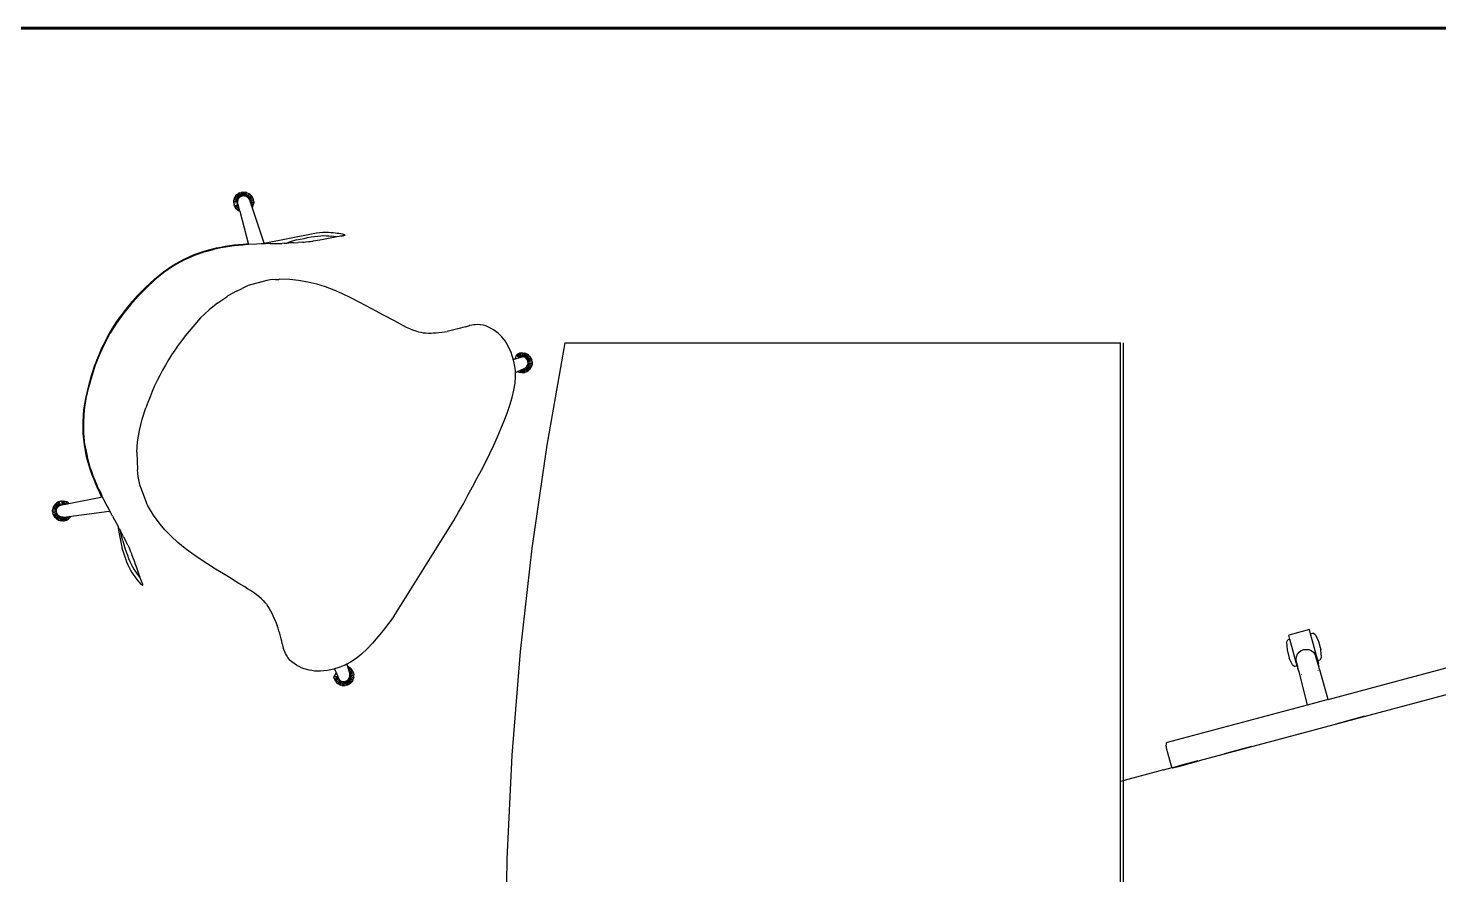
# Model space of a CAD drawing. Header units: metres. Extents: x 54.3 to 102.1, y 17 to 45.8.
# Drawn here: x 78.009 to 80.055, y 28.126 to 29.355 of the extents above; entities that cross this region are included whole.
import ezdxf

# ---------------------------------------------------------------- set-up
doc = ezdxf.new("R2010")
doc.units = ezdxf.units.M
doc.layers.add('A-WALL', color=6, linetype='Continuous', lineweight=60)

msp = doc.modelspace()

# ---------------------------------------------------------------- linework, layer by layer
for p, q in [((78.3121, 29.1132), (78.3139, 29.1146)), ((78.3159, 29.1157), (78.3139, 29.1146)), ((78.3169, 29.1099), (78.3139, 29.1146)), ((78.3159, 29.1157), (78.318, 29.1165)), ((78.3182, 29.1106), (78.3159, 29.1157)), ((78.3203, 29.1169), (78.318, 29.1165)), ((78.3195, 29.1111), (78.318, 29.1165)), ((78.3203, 29.1169), (78.3226, 29.1169)), ((78.3209, 29.1113), (78.3203, 29.1169)), ((78.3223, 29.1114), (78.3226, 29.1169)), ((78.3226, 29.1169), (78.3248, 29.1166)), ((78.3237, 29.1112), (78.3248, 29.1166)), ((78.327, 29.116), (78.3248, 29.1166)), ((78.325, 29.1108), (78.327, 29.116)), ((78.3291, 29.115), (78.3263, 29.1102)), ((78.327, 29.116), (78.3291, 29.115)), ((78.3309, 29.1137), (78.3291, 29.115)), ((78.3073, 29.1032), (78.3076, 29.1055)), ((78.3074, 29.1009), (78.3073, 29.1032)), ((78.3129, 29.1029), (78.3073, 29.1032)), ((78.3129, 29.1015), (78.3074, 29.1009)), ((78.3074, 29.1009), (78.3078, 29.0987)), ((78.3082, 29.1076), (78.3076, 29.1055)), ((78.313, 29.1043), (78.3076, 29.1055)), ((78.3085, 29.0965), (78.3078, 29.0987)), ((78.3082, 29.1076), (78.3092, 29.1097)), ((78.3135, 29.1056), (78.3082, 29.1076)), ((78.3135, 29.0987), (78.3085, 29.0965)), ((78.3085, 29.0965), (78.3096, 29.0945)), ((78.3105, 29.1116), (78.3092, 29.1097)), ((78.314, 29.1069), (78.3092, 29.1097)), ((78.3139, 29.0973), (78.3096, 29.0945)), ((78.311, 29.0927), (78.3096, 29.0945)), ((78.3105, 29.1116), (78.3121, 29.1132)), ((78.3149, 29.1081), (78.3105, 29.1116)), ((78.3143, 29.0957), (78.311, 29.0927)), ((78.3158, 29.1091), (78.3121, 29.1132)), ((78.3129, 29.1029), (78.3128, 29.1024)), ((78.3128, 29.1024), (78.3129, 29.1018)), ((78.313, 29.1043), (78.3129, 29.1029)), ((78.3129, 29.1018), (78.3129, 29.1018)), ((78.3129, 29.1018), (78.3129, 29.1016)), ((78.3129, 29.1015), (78.3129, 29.1016)), ((78.3129, 29.1015), (78.3129, 29.1015)), ((78.3129, 29.1015), (78.3129, 29.1011)), ((78.313, 29.1008), (78.3129, 29.1011)), ((78.3131, 29.1048), (78.313, 29.1043)), ((78.313, 29.1005), (78.313, 29.1008)), ((78.3131, 29.1001), (78.313, 29.1005)), ((78.3135, 29.1056), (78.3131, 29.1048)), ((78.3131, 29.1001), (78.3132, 29.0998)), ((78.3132, 29.0998), (78.3135, 29.0987)), ((78.314, 29.1069), (78.3135, 29.1056)), ((78.3135, 29.0987), (78.3139, 29.0973)), ((78.3139, 29.0973), (78.3143, 29.0957)), ((78.3149, 29.1081), (78.314, 29.1069)), ((78.3143, 29.0957), (78.3148, 29.0938)), ((78.3154, 29.1088), (78.3149, 29.1081)), ((78.3158, 29.1091), (78.3154, 29.1088)), ((78.3169, 29.1099), (78.3158, 29.1091)), ((78.3173, 29.1102), (78.3169, 29.1099)), ((78.3182, 29.1106), (78.3173, 29.1102)), ((78.3195, 29.1111), (78.3182, 29.1106)), ((78.3209, 29.1113), (78.3195, 29.1111)), ((78.3218, 29.1114), (78.3209, 29.1113)), ((78.3223, 29.1114), (78.3218, 29.1114)), ((78.3237, 29.1112), (78.3223, 29.1114)), ((78.3241, 29.1111), (78.3237, 29.1112)), ((78.325, 29.1108), (78.3241, 29.1111)), ((78.3263, 29.1102), (78.325, 29.1108)), ((78.3274, 29.1094), (78.3263, 29.1102)), ((78.3274, 29.1094), (78.3309, 29.1137)), ((78.3282, 29.1088), (78.3274, 29.1094)), ((78.3284, 29.1084), (78.3282, 29.1088)), ((78.3284, 29.1084), (78.3326, 29.1122)), ((78.3292, 29.1074), (78.3284, 29.1084)), ((78.3293, 29.1073), (78.3292, 29.1074)), ((78.3293, 29.1073), (78.334, 29.1103)), ((78.3293, 29.1072), (78.3293, 29.1073)), ((78.3293, 29.1073), (78.3293, 29.1073)), ((78.3293, 29.1072), (78.3294, 29.1071)), ((78.3296, 29.1069), (78.3294, 29.1071)), ((78.3297, 29.1066), (78.3296, 29.1069)), ((78.3297, 29.1066), (78.3297, 29.1066)), ((78.3298, 29.1065), (78.3297, 29.1066)), ((78.3298, 29.1064), (78.3298, 29.1065)), ((78.3299, 29.1063), (78.3298, 29.1064)), ((78.3299, 29.1062), (78.3299, 29.1063)), ((78.3299, 29.1062), (78.33, 29.1061)), ((78.33, 29.1061), (78.3351, 29.1083)), ((78.33, 29.1061), (78.33, 29.106)), ((78.33, 29.106), (78.3301, 29.1058)), ((78.3302, 29.1056), (78.3301, 29.1058)), ((78.3302, 29.1056), (78.3303, 29.1053)), ((78.3303, 29.1053), (78.3304, 29.105)), ((78.3304, 29.105), (78.3305, 29.1048)), ((78.3305, 29.1048), (78.3358, 29.1062)), ((78.3305, 29.1048), (78.3305, 29.1047)), ((78.3305, 29.1047), (78.3305, 29.1044)), ((78.3305, 29.1044), (78.3306, 29.1044)), ((78.3306, 29.1044), (78.3516, 29.0419)), ((78.3309, 29.1137), (78.3326, 29.1122)), ((78.3309, 29.1034), (78.3362, 29.104)), ((78.3314, 29.1019), (78.3363, 29.1017)), ((78.332, 29.1003), (78.336, 29.0994)), ((78.3326, 29.1122), (78.334, 29.1103)), ((78.3326, 29.0983), (78.3353, 29.0972)), ((78.3335, 29.0957), (78.3344, 29.0952)), ((78.3351, 29.1083), (78.334, 29.1103)), ((78.3353, 29.0972), (78.3344, 29.0952)), ((78.3351, 29.1083), (78.3358, 29.1062)), ((78.3353, 29.0972), (78.336, 29.0994)), ((78.3362, 29.104), (78.3358, 29.1062)), ((78.3363, 29.1017), (78.336, 29.0994)), ((78.3362, 29.104), (78.3363, 29.1017)), ((78.3127, 29.0912), (78.311, 29.0927)), ((78.3148, 29.0938), (78.3127, 29.0912)), ((78.3145, 29.0899), (78.3127, 29.0912)), ((78.3145, 29.0899), (78.3154, 29.0914)), ((78.316, 29.0892), (78.3145, 29.0899)), ((78.3148, 29.0938), (78.3154, 29.0914)), ((78.3154, 29.0914), (78.316, 29.0892)), ((78.316, 29.0892), (78.3289, 29.0408)), ((78.3513, 29.0429), (78.4225, 29.0567)), ((78.4225, 29.0567), (78.4275, 29.0576)), ((78.4247, 29.0526), (78.4294, 29.0531)), ((78.4275, 29.0576), (78.4322, 29.0581)), ((78.4294, 29.0531), (78.4339, 29.0535)), ((78.4322, 29.0581), (78.4367, 29.0586)), ((78.4339, 29.0535), (78.4381, 29.0537)), ((78.4367, 29.0586), (78.441, 29.0588)), ((78.4381, 29.0537), (78.4419, 29.0536)), ((78.441, 29.0588), (78.4448, 29.0588)), ((78.4419, 29.0536), (78.4454, 29.0533)), ((78.4448, 29.0588), (78.4483, 29.0585)), ((78.4454, 29.0533), (78.4487, 29.053)), ((78.4483, 29.0585), (78.4515, 29.0582)), ((78.4515, 29.0582), (78.4545, 29.0578)), ((78.4545, 29.0578), (78.4573, 29.0574)), ((78.4573, 29.0574), (78.4599, 29.0571)), ((78.4599, 29.0571), (78.4623, 29.0567)), ((78.4623, 29.0567), (78.4645, 29.0562)), ((78.464, 29.0531), (78.4623, 29.0529)), ((78.4653, 29.0533), (78.464, 29.0531)), ((78.4645, 29.0562), (78.4663, 29.0557)), ((78.4664, 29.0534), (78.4653, 29.0533)), ((78.4663, 29.0557), (78.4675, 29.0552)), ((78.4668, 29.0535), (78.4664, 29.0534)), ((78.4673, 29.0536), (78.4668, 29.0535)), ((78.4679, 29.0537), (78.4673, 29.0536)), ((78.4675, 29.0552), (78.4683, 29.0546)), ((78.4683, 29.054), (78.4679, 29.0537)), ((78.4683, 29.0546), (78.4685, 29.0542)), ((78.4685, 29.0542), (78.4683, 29.054)), ((78.2658, 29.0318), (78.2822, 29.036)), ((78.2779, 29.0335), (78.2662, 29.0305)), ((78.2668, 29.0308), (78.2779, 29.0335)), ((78.2826, 29.0347), (78.2779, 29.0335)), ((78.2822, 29.036), (78.2886, 29.0372)), ((78.2889, 29.036), (78.2826, 29.0347)), ((78.2886, 29.0372), (78.295, 29.0384)), ((78.2952, 29.0371), (78.2889, 29.036)), ((78.295, 29.0384), (78.3014, 29.0394)), ((78.3015, 29.0381), (78.2952, 29.0371)), ((78.3014, 29.0394), (78.3078, 29.0402)), ((78.3079, 29.0389), (78.3015, 29.0381)), ((78.3078, 29.0402), (78.3143, 29.0409)), ((78.3143, 29.0396), (78.3079, 29.0389)), ((78.3143, 29.0409), (78.3207, 29.0415)), ((78.3195, 29.0397), (78.3143, 29.0396)), ((78.3207, 29.0398), (78.3195, 29.0397)), ((78.3207, 29.0415), (78.3286, 29.0421)), ((78.3273, 29.0407), (78.3207, 29.0398)), ((78.3289, 29.0408), (78.3273, 29.0407)), ((78.3404, 29.0415), (78.3289, 29.0408)), ((78.347, 29.0417), (78.3404, 29.0415)), ((78.3516, 29.0419), (78.347, 29.0417)), ((78.3536, 29.0419), (78.3516, 29.0419)), ((78.3602, 29.0421), (78.3536, 29.0419)), ((78.3602, 29.0421), (78.3734, 29.0424)), ((78.3734, 29.0424), (78.3769, 29.0425)), ((78.3803, 29.0426), (78.3769, 29.0425)), ((78.3769, 29.0425), (78.3769, 29.0425)), ((78.3803, 29.0426), (78.3844, 29.0428)), ((78.3892, 29.0447), (78.3844, 29.0428)), ((78.3872, 29.0429), (78.3844, 29.0428)), ((78.3906, 29.0431), (78.3872, 29.0429)), ((78.3985, 29.0474), (78.3892, 29.0447)), ((78.3941, 29.0432), (78.3906, 29.0431)), ((78.3941, 29.0432), (78.4009, 29.0436)), ((78.3985, 29.0474), (78.4039, 29.0486)), ((78.4075, 29.0441), (78.4009, 29.0436)), ((78.4039, 29.0486), (78.4093, 29.0498)), ((78.4075, 29.0441), (78.4097, 29.0443)), ((78.4093, 29.0498), (78.4146, 29.0508)), ((78.4097, 29.0443), (78.4119, 29.0445)), ((78.4119, 29.0445), (78.4162, 29.045)), ((78.4146, 29.0508), (78.4197, 29.0518)), ((78.4162, 29.045), (78.4184, 29.0452)), ((78.4184, 29.0452), (78.4205, 29.0455)), ((78.4197, 29.0518), (78.4247, 29.0526)), ((78.4205, 29.0455), (78.4226, 29.0458)), ((78.4322, 29.0472), (78.4226, 29.0458)), ((78.4374, 29.0481), (78.4322, 29.0472)), ((78.4424, 29.049), (78.4374, 29.0481)), ((78.4545, 29.0515), (78.4424, 29.049)), ((78.4561, 29.052), (78.4487, 29.053)), ((78.4568, 29.0519), (78.4545, 29.0515)), ((78.4575, 29.0521), (78.4568, 29.0519)), ((78.4601, 29.0525), (78.4575, 29.0521)), ((78.4623, 29.0529), (78.4601, 29.0525)), ((78.2196, 29.0108), (78.2343, 29.0193)), ((78.2348, 29.0181), (78.2202, 29.0097)), ((78.2343, 29.0193), (78.2498, 29.0262)), ((78.2503, 29.0249), (78.2348, 29.0181)), ((78.2498, 29.0262), (78.2658, 29.0318)), ((78.2662, 29.0305), (78.2503, 29.0249)), ((78.2662, 29.0306), (78.2668, 29.0308)), ((78.1923, 28.9906), (78.2055, 29.0013)), ((78.2062, 29.0003), (78.193, 28.9897)), ((78.2055, 29.0013), (78.2196, 29.0108)), ((78.2202, 29.0097), (78.2062, 29.0003)), ((78.168, 28.9669), (78.1799, 28.9791)), ((78.1806, 28.9782), (78.1688, 28.9661)), ((78.1799, 28.9791), (78.1923, 28.9906)), ((78.193, 28.9897), (78.1806, 28.9782)), ((78.3113, 28.9733), (78.2988, 28.9662)), ((78.3113, 28.9733), (78.3197, 28.9772)), ((78.3285, 28.9812), (78.3197, 28.9772)), ((78.3554, 28.9886), (78.3285, 28.9812)), ((78.3604, 28.9896), (78.3554, 28.9886)), ((78.3679, 28.99), (78.3604, 28.9896)), ((78.3679, 28.99), (78.3726, 28.9903)), ((78.3742, 28.9904), (78.3726, 28.9903)), ((78.3885, 28.9901), (78.3742, 28.9904)), ((78.4014, 28.9887), (78.3885, 28.9901)), ((78.4147, 28.9864), (78.4014, 28.9887)), ((78.4277, 28.9833), (78.4147, 28.9864)), ((78.4403, 28.9794), (78.4277, 28.9833)), ((78.4529, 28.9745), (78.4403, 28.9794)), ((78.4642, 28.9696), (78.4529, 28.9745)), ((78.1576, 28.9535), (78.147, 28.9404)), ((78.1568, 28.9542), (78.168, 28.9669)), ((78.1688, 28.9661), (78.1576, 28.9535)), ((78.2843, 28.9563), (78.2717, 28.946)), ((78.2843, 28.9563), (78.2972, 28.9651)), ((78.2988, 28.9662), (78.2972, 28.9651)), ((78.4653, 28.9691), (78.4642, 28.9696)), ((78.4774, 28.9633), (78.4653, 28.9691)), ((78.4893, 28.9573), (78.4774, 28.9633)), ((78.5078, 28.9475), (78.4893, 28.9573)), ((78.147, 28.9404), (78.1372, 28.9265)), ((78.2594, 28.9342), (78.248, 28.9216)), ((78.2717, 28.946), (78.2594, 28.9342)), ((78.5128, 28.9448), (78.5078, 28.9475)), ((78.5245, 28.9385), (78.5128, 28.9448)), ((78.5404, 28.9299), (78.5245, 28.9385)), ((78.1203, 28.8973), (78.1283, 28.9122)), ((78.1372, 28.9265), (78.1283, 28.9122)), ((78.5448, 28.9275), (78.5404, 28.9299)), ((78.5492, 28.9251), (78.5448, 28.9275)), ((78.5536, 28.9228), (78.5492, 28.9251)), ((78.5581, 28.9206), (78.5536, 28.9228)), ((78.5626, 28.9185), (78.5581, 28.9206)), ((78.5672, 28.9166), (78.5626, 28.9185)), ((78.572, 28.915), (78.5672, 28.9166)), ((78.572, 28.915), (78.5753, 28.9141)), ((78.5753, 28.9141), (78.5788, 28.9134)), ((78.5788, 28.9134), (78.5823, 28.9128)), ((78.5823, 28.9128), (78.5859, 28.9125)), ((78.5859, 28.9125), (78.5897, 28.9124)), ((78.5897, 28.9124), (78.5935, 28.9124)), ((78.5935, 28.9124), (78.5973, 28.9126)), ((78.5973, 28.9126), (78.6012, 28.9129)), ((78.6012, 28.9129), (78.6051, 28.9133)), ((78.6051, 28.9133), (78.609, 28.9137)), ((78.609, 28.9137), (78.6129, 28.9142)), ((78.6129, 28.9142), (78.6168, 28.9148)), ((78.6208, 28.9155), (78.6168, 28.9148)), ((78.6247, 28.9164), (78.6208, 28.9155)), ((78.6286, 28.9173), (78.6247, 28.9164)), ((78.6324, 28.9183), (78.6286, 28.9173)), ((78.6362, 28.9194), (78.6324, 28.9183)), ((78.6398, 28.9205), (78.6362, 28.9194)), ((78.6434, 28.9216), (78.6398, 28.9205)), ((78.6434, 28.9216), (78.6492, 28.9233)), ((78.6496, 28.9234), (78.6492, 28.9233)), ((78.6526, 28.9238), (78.6496, 28.9234)), ((78.6554, 28.9242), (78.6526, 28.9238)), ((78.6568, 28.9243), (78.6554, 28.9242)), ((78.658, 28.9244), (78.6568, 28.9243)), ((78.6606, 28.9246), (78.658, 28.9244)), ((78.6648, 28.9245), (78.6606, 28.9246)), ((78.6653, 28.9245), (78.6648, 28.9245)), ((78.6693, 28.9239), (78.6653, 28.9245)), ((78.6732, 28.9228), (78.6693, 28.9239)), ((78.6769, 28.921), (78.6732, 28.9228)), ((78.6807, 28.9191), (78.6769, 28.921)), ((78.6843, 28.917), (78.6807, 28.9191)), ((78.6877, 28.9146), (78.6843, 28.917)), ((78.6907, 28.9121), (78.6877, 28.9146)), ((78.6936, 28.9095), (78.6907, 28.9121)), ((78.1132, 28.8819), (78.1203, 28.8973)), ((78.6963, 28.9067), (78.6936, 28.9095)), ((78.6987, 28.9039), (78.6963, 28.9067)), ((78.701, 28.9009), (78.6987, 28.9039)), ((78.7031, 28.8978), (78.701, 28.9009)), ((78.7056, 28.8935), (78.7031, 28.8978)), ((78.7098, 28.8843), (78.7056, 28.8935)), ((78.7876, 28.8981), (78.7613, 28.7495)), ((78.7876, 28.8981), (79.5936, 28.8981)), ((79.5936, 28.2617), (79.5936, 28.8981)), ((79.5976, 28.8981), (79.5976, 27.0981)), ((78.1071, 28.8662), (78.1132, 28.8819)), ((78.7114, 28.8793), (78.7098, 28.8843)), ((78.7127, 28.8751), (78.7114, 28.8793)), ((78.7129, 28.8742), (78.7127, 28.8751)), ((78.7129, 28.8742), (78.7255, 28.878)), ((78.7141, 28.869), (78.7129, 28.8742)), ((78.7154, 28.875), (78.718, 28.8813)), ((78.72, 28.8824), (78.718, 28.8813)), ((78.721, 28.8767), (78.718, 28.8813)), ((78.72, 28.8824), (78.7221, 28.8832)), ((78.7223, 28.8771), (78.72, 28.8824)), ((78.7243, 28.8836), (78.7221, 28.8832)), ((78.7236, 28.8775), (78.7221, 28.8832)), ((78.7243, 28.8836), (78.7266, 28.8836)), ((78.7249, 28.8779), (78.7243, 28.8836)), ((78.7263, 28.878), (78.7266, 28.8836)), ((78.7266, 28.8836), (78.7289, 28.8833)), ((78.7277, 28.8778), (78.7289, 28.8833)), ((78.7311, 28.8827), (78.7289, 28.8833)), ((78.729, 28.8773), (78.7311, 28.8827)), ((78.7331, 28.8817), (78.7302, 28.8767)), ((78.7311, 28.8827), (78.7331, 28.8817)), ((78.7313, 28.8759), (78.735, 28.8804)), ((78.7323, 28.8749), (78.7366, 28.8788)), ((78.735, 28.8804), (78.7331, 28.8817)), ((78.7331, 28.8738), (78.738, 28.877)), ((78.7337, 28.8726), (78.7391, 28.875)), ((78.7341, 28.8713), (78.7399, 28.8729)), ((78.7344, 28.87), (78.7403, 28.8707)), ((78.735, 28.8804), (78.7366, 28.8788)), ((78.7366, 28.8788), (78.738, 28.877)), ((78.7391, 28.875), (78.738, 28.877)), ((78.7391, 28.875), (78.7399, 28.8729)), ((78.7403, 28.8707), (78.7399, 28.8729)), ((78.7403, 28.8707), (78.7404, 28.8684)), ((78.1008, 28.8504), (78.0961, 28.834)), ((78.0972, 28.8339), (78.1018, 28.8501)), ((78.1061, 28.8665), (78.1008, 28.8504)), ((78.1018, 28.8501), (78.1071, 28.8662)), ((78.7147, 28.8661), (78.7141, 28.869)), ((78.7151, 28.8636), (78.7147, 28.8661)), ((78.7159, 28.8581), (78.7151, 28.8636)), ((78.7155, 28.8395), (78.7162, 28.8491)), ((78.716, 28.8551), (78.7159, 28.8581)), ((78.716, 28.8551), (78.7298, 28.8613)), ((78.7162, 28.8491), (78.716, 28.8551)), ((78.7207, 28.8556), (78.7189, 28.8564)), ((78.7207, 28.8556), (78.7214, 28.8574)), ((78.7207, 28.8556), (78.7228, 28.8549)), ((78.7236, 28.8585), (78.7228, 28.8549)), ((78.7251, 28.8546), (78.7228, 28.8549)), ((78.7253, 28.8593), (78.7251, 28.8546)), ((78.7274, 28.8547), (78.7251, 28.8546)), ((78.7268, 28.86), (78.7274, 28.8547)), ((78.7274, 28.8547), (78.7296, 28.8551)), ((78.7282, 28.8606), (78.7296, 28.8551)), ((78.7294, 28.8611), (78.7318, 28.8559)), ((78.7318, 28.8559), (78.7296, 28.8551)), ((78.7306, 28.8618), (78.7338, 28.857)), ((78.7317, 28.8627), (78.7356, 28.8583)), ((78.7318, 28.8559), (78.7338, 28.857)), ((78.7326, 28.8637), (78.7371, 28.86)), ((78.7333, 28.8648), (78.7384, 28.8619)), ((78.7356, 28.8583), (78.7338, 28.857)), ((78.7339, 28.8661), (78.7394, 28.8639)), ((78.7342, 28.8674), (78.7401, 28.8661)), ((78.7344, 28.8687), (78.7404, 28.8684)), ((78.7371, 28.86), (78.7356, 28.8583)), ((78.7371, 28.86), (78.7384, 28.8619)), ((78.7394, 28.8639), (78.7384, 28.8619)), ((78.7394, 28.8639), (78.7401, 28.8661)), ((78.7404, 28.8684), (78.7401, 28.8661)), ((78.0961, 28.834), (78.0924, 28.8175)), ((78.0935, 28.8174), (78.0972, 28.8339)), ((78.7112, 28.8186), (78.7138, 28.8293)), ((78.7138, 28.8293), (78.7155, 28.8395)), ((78.0924, 28.8175), (78.0897, 28.8007)), ((78.0909, 28.8007), (78.0935, 28.8174)), ((78.704, 28.7963), (78.7079, 28.8076)), ((78.7079, 28.8076), (78.7112, 28.8186)), ((78.0897, 28.8007), (78.0885, 28.7838)), ((78.0898, 28.7838), (78.0909, 28.8007)), ((78.1707, 28.7711), (78.1747, 28.7876)), ((78.1747, 28.7876), (78.18, 28.8038)), ((78.6998, 28.7849), (78.704, 28.7963)), ((78.0885, 28.7838), (78.0885, 28.7668)), ((78.0885, 28.7668), (78.0903, 28.7499)), ((78.0898, 28.7669), (78.0898, 28.7838)), ((78.0916, 28.7502), (78.0898, 28.7669)), ((78.168, 28.7543), (78.1707, 28.7711)), ((78.6899, 28.7615), (78.695, 28.7733)), ((78.695, 28.7733), (78.6998, 28.7849)), ((78.0903, 28.7499), (78.0935, 28.7333)), ((78.0915, 28.7501), (78.0915, 28.7495)), ((78.0915, 28.7495), (78.0947, 28.7335)), ((78.0948, 28.7336), (78.0916, 28.7502)), ((78.1669, 28.7395), (78.168, 28.7543)), ((78.6788, 28.7377), (78.6845, 28.7497)), ((78.6845, 28.7497), (78.6899, 28.7615)), ((78.7613, 28.7495), (78.7397, 28.6001)), ((78.0935, 28.7333), (78.098, 28.7169)), ((78.0993, 28.7173), (78.0948, 28.7336)), ((78.1669, 28.7395), (78.1677, 28.7139)), ((78.6728, 28.7256), (78.6788, 28.7377)), ((78.098, 28.7169), (78.1001, 28.7108)), ((78.1014, 28.7112), (78.0993, 28.7173)), ((78.1001, 28.7108), (78.1023, 28.7047)), ((78.1036, 28.7052), (78.1014, 28.7112)), ((78.1687, 28.7042), (78.1677, 28.7139)), ((78.6602, 28.7013), (78.6666, 28.7134)), ((78.6666, 28.7134), (78.6728, 28.7256)), ((78.1023, 28.7047), (78.1047, 28.6987)), ((78.1059, 28.6992), (78.1036, 28.7052)), ((78.1047, 28.6987), (78.1072, 28.6927)), ((78.1084, 28.6933), (78.1059, 28.6992)), ((78.1072, 28.6927), (78.1098, 28.6868)), ((78.1109, 28.6873), (78.1084, 28.6933)), ((78.1098, 28.6868), (78.1125, 28.6809)), ((78.114, 28.6817), (78.1109, 28.6873)), ((78.1716, 28.6901), (78.1687, 28.7042)), ((78.1716, 28.6901), (78.1807, 28.6657)), ((78.647, 28.6769), (78.6537, 28.6891)), ((78.6537, 28.6891), (78.6602, 28.7013)), ((78.0484, 28.664), (78.0501, 28.6655)), ((78.052, 28.6668), (78.0501, 28.6655)), ((78.0535, 28.6611), (78.0501, 28.6655)), ((78.0541, 28.6677), (78.052, 28.6668)), ((78.0547, 28.6619), (78.052, 28.6668)), ((78.0541, 28.6677), (78.0563, 28.6683)), ((78.056, 28.6625), (78.0541, 28.6677)), ((78.0585, 28.6686), (78.0563, 28.6683)), ((78.0585, 28.6686), (78.0608, 28.6685)), ((78.0587, 28.6632), (78.0585, 28.6686)), ((78.0602, 28.6635), (78.0608, 28.6685)), ((78.063, 28.668), (78.0608, 28.6685)), ((78.0618, 28.6638), (78.063, 28.668)), ((78.0652, 28.6672), (78.063, 28.668)), ((78.0637, 28.6642), (78.0652, 28.6672)), ((78.0637, 28.6642), (78.0662, 28.6646)), ((78.0672, 28.6661), (78.0652, 28.6672)), ((78.0672, 28.6661), (78.0662, 28.6646)), ((78.0662, 28.6646), (78.0684, 28.6651)), ((78.0684, 28.6651), (78.0672, 28.6661)), ((78.0684, 28.6651), (78.117, 28.6745)), ((78.1125, 28.6809), (78.1157, 28.6742)), ((78.1144, 28.6808), (78.1139, 28.6817)), ((78.1144, 28.6808), (78.114, 28.6817)), ((78.1144, 28.6807), (78.1144, 28.6808)), ((78.1164, 28.6756), (78.1144, 28.6807)), ((78.1172, 28.6741), (78.1164, 28.6756)), ((78.1224, 28.6638), (78.1172, 28.6741)), ((78.1828, 28.6616), (78.1807, 28.6657)), ((78.6336, 28.6526), (78.6404, 28.6647)), ((78.6404, 28.6647), (78.647, 28.6769)), ((78.0445, 28.6536), (78.0446, 28.6559)), ((78.0501, 28.6538), (78.0445, 28.6536)), ((78.0445, 28.6536), (78.0448, 28.6513)), ((78.0451, 28.6581), (78.0446, 28.6559)), ((78.0501, 28.6552), (78.0446, 28.6559)), ((78.0502, 28.6524), (78.0448, 28.6513)), ((78.0454, 28.6491), (78.0448, 28.6513)), ((78.0459, 28.6602), (78.0451, 28.6581)), ((78.0504, 28.6566), (78.0451, 28.6581)), ((78.0506, 28.651), (78.0454, 28.6491)), ((78.0454, 28.6491), (78.0463, 28.6471)), ((78.0459, 28.6602), (78.047, 28.6622)), ((78.0509, 28.6579), (78.0459, 28.6602)), ((78.0512, 28.6498), (78.0463, 28.6471)), ((78.0463, 28.6471), (78.0476, 28.6452)), ((78.0484, 28.664), (78.047, 28.6622)), ((78.0516, 28.6591), (78.047, 28.6622)), ((78.052, 28.6486), (78.0476, 28.6452)), ((78.0491, 28.6435), (78.0476, 28.6452)), ((78.0525, 28.6602), (78.0484, 28.664)), ((78.0529, 28.6476), (78.0491, 28.6435)), ((78.05, 28.6547), (78.0501, 28.6552)), ((78.0501, 28.6538), (78.05, 28.6547)), ((78.0501, 28.6552), (78.0504, 28.6566)), ((78.0502, 28.6524), (78.0501, 28.6538)), ((78.0506, 28.651), (78.0502, 28.6524)), ((78.0504, 28.6566), (78.0505, 28.657)), ((78.0505, 28.657), (78.0509, 28.6579)), ((78.0509, 28.6502), (78.0506, 28.651)), ((78.0509, 28.6579), (78.0516, 28.6591)), ((78.0512, 28.6498), (78.0509, 28.6502)), ((78.0509, 28.6421), (78.054, 28.6467)), ((78.052, 28.6486), (78.0512, 28.6498)), ((78.0516, 28.6591), (78.0525, 28.6602)), ((78.0522, 28.6482), (78.052, 28.6486)), ((78.0529, 28.6476), (78.0522, 28.6482)), ((78.0525, 28.6602), (78.0531, 28.6609)), ((78.054, 28.6467), (78.0529, 28.6476)), ((78.0552, 28.646), (78.0529, 28.6409)), ((78.0531, 28.6609), (78.0535, 28.6611)), ((78.0535, 28.6611), (78.0547, 28.6619)), ((78.0552, 28.646), (78.054, 28.6467)), ((78.0547, 28.6619), (78.0551, 28.6622)), ((78.0565, 28.6455), (78.055, 28.6401)), ((78.0551, 28.6622), (78.0557, 28.6624)), ((78.0561, 28.6456), (78.0552, 28.646)), ((78.0557, 28.6624), (78.0557, 28.6624)), ((78.0557, 28.6624), (78.0559, 28.6624)), ((78.0559, 28.6625), (78.0559, 28.6624)), ((78.056, 28.6625), (78.0559, 28.6625)), ((78.056, 28.6625), (78.0564, 28.6627)), ((78.0565, 28.6455), (78.0561, 28.6456)), ((78.0566, 28.6627), (78.0564, 28.6627)), ((78.0578, 28.6453), (78.0565, 28.6455)), ((78.0569, 28.6628), (78.0566, 28.6627)), ((78.0573, 28.6629), (78.0569, 28.6628)), ((78.0579, 28.6452), (78.0572, 28.6397)), ((78.0573, 28.6629), (78.0576, 28.663)), ((78.0576, 28.663), (78.0587, 28.6632)), ((78.0579, 28.6452), (78.0578, 28.6453)), ((78.0579, 28.6452), (78.058, 28.6452)), ((78.058, 28.6453), (78.0582, 28.6452)), ((78.058, 28.6453), (78.058, 28.6452)), ((78.0584, 28.6451), (78.0582, 28.6452)), ((78.0587, 28.6452), (78.0584, 28.6451)), ((78.0587, 28.6632), (78.0602, 28.6635)), ((78.0587, 28.6452), (78.0587, 28.6452)), ((78.0588, 28.6451), (78.0587, 28.6452)), ((78.0589, 28.6452), (78.0588, 28.6451)), ((78.0591, 28.6451), (78.0589, 28.6452)), ((78.0592, 28.6451), (78.0591, 28.6451)), ((78.0592, 28.6451), (78.0593, 28.6451)), ((78.0593, 28.6451), (78.0594, 28.6451)), ((78.0593, 28.6451), (78.0595, 28.6396)), ((78.0594, 28.6451), (78.0596, 28.6451)), ((78.0599, 28.6451), (78.0596, 28.6451)), ((78.0599, 28.6451), (78.0602, 28.6452)), ((78.0602, 28.6635), (78.0618, 28.6638)), ((78.0602, 28.6452), (78.0605, 28.6452)), ((78.0605, 28.6452), (78.0607, 28.6453)), ((78.0607, 28.6453), (78.0608, 28.6453)), ((78.0607, 28.6453), (78.0618, 28.6398)), ((78.0608, 28.6453), (78.0611, 28.6454)), ((78.0611, 28.6453), (78.1265, 28.6537)), ((78.0611, 28.6454), (78.0611, 28.6453)), ((78.0618, 28.6638), (78.0637, 28.6642)), ((78.0621, 28.6455), (78.064, 28.6404)), ((78.0637, 28.6457), (78.066, 28.6414)), ((78.0654, 28.6459), (78.0679, 28.6426)), ((78.0675, 28.6462), (78.0696, 28.6442)), ((78.0696, 28.6442), (78.0679, 28.6426)), ((78.0696, 28.6442), (78.071, 28.646)), ((78.0702, 28.6465), (78.071, 28.646)), ((78.1255, 28.658), (78.1224, 28.6638)), ((78.1276, 28.6539), (78.1255, 28.658)), ((78.1286, 28.6522), (78.1276, 28.6539)), ((78.1317, 28.6464), (78.1286, 28.6522)), ((78.1317, 28.6464), (78.1397, 28.6317)), ((78.1909, 28.6479), (78.1828, 28.6616)), ((78.2007, 28.6349), (78.1909, 28.6479)), ((78.6268, 28.6404), (78.6336, 28.6526)), ((78.0491, 28.6435), (78.0509, 28.6421)), ((78.0529, 28.6409), (78.0509, 28.6421)), ((78.0529, 28.6409), (78.055, 28.6401)), ((78.055, 28.6401), (78.0572, 28.6397)), ((78.0595, 28.6396), (78.0572, 28.6397)), ((78.0595, 28.6396), (78.0618, 28.6398)), ((78.064, 28.6404), (78.0618, 28.6398)), ((78.064, 28.6404), (78.066, 28.6414)), ((78.066, 28.6414), (78.0679, 28.6426)), ((78.1397, 28.6317), (78.1398, 28.6292)), ((78.1413, 28.6287), (78.1397, 28.6317)), ((78.1398, 28.6292), (78.1401, 28.626)), ((78.1401, 28.626), (78.1449, 28.6018)), ((78.1413, 28.6287), (78.1432, 28.6251)), ((78.1439, 28.6199), (78.1432, 28.6251)), ((78.1445, 28.6226), (78.1432, 28.6251)), ((78.2072, 28.627), (78.2007, 28.6349)), ((78.2164, 28.6174), (78.2072, 28.627)), ((78.5396, 28.5012), (78.6268, 28.6404)), ((78.1463, 28.6106), (78.1439, 28.6199)), ((78.1461, 28.6195), (78.1445, 28.6226)), ((78.1477, 28.6165), (78.1461, 28.6195)), ((78.1463, 28.6106), (78.1479, 28.6053)), ((78.1477, 28.6165), (78.1508, 28.6104)), ((78.1479, 28.6053), (78.1496, 28.6001)), ((78.1536, 28.6044), (78.1508, 28.6104)), ((78.1536, 28.6044), (78.1546, 28.6024)), ((78.2261, 28.6084), (78.2164, 28.6174)), ((78.2367, 28.5999), (78.2261, 28.6084)), ((78.1449, 28.6018), (78.1452, 28.6006)), ((78.1452, 28.6006), (78.1499, 28.5863)), ((78.1496, 28.6001), (78.1513, 28.5949)), ((78.1499, 28.5863), (78.1502, 28.5852)), ((78.1502, 28.5852), (78.152, 28.5804)), ((78.1513, 28.5949), (78.1531, 28.59)), ((78.1531, 28.59), (78.1549, 28.5853)), ((78.1546, 28.6024), (78.1555, 28.6004)), ((78.1549, 28.5853), (78.1568, 28.5809)), ((78.1555, 28.6004), (78.1573, 28.5964)), ((78.1573, 28.5964), (78.1581, 28.5944)), ((78.1581, 28.5944), (78.1589, 28.5925)), ((78.1589, 28.5925), (78.1598, 28.5905)), ((78.1633, 28.5815), (78.1598, 28.5905)), ((78.2442, 28.5942), (78.2367, 28.5999)), ((78.2475, 28.5918), (78.2442, 28.5942)), ((78.2586, 28.5842), (78.2475, 28.5918)), ((78.2684, 28.5778), (78.2586, 28.5842)), ((78.7397, 28.6001), (78.7229, 28.4502)), ((78.152, 28.5804), (78.1539, 28.576)), ((78.1539, 28.576), (78.1577, 28.5681)), ((78.1568, 28.5809), (78.1587, 28.5768)), ((78.1577, 28.5681), (78.1596, 28.5648)), ((78.1587, 28.5768), (78.1606, 28.5731)), ((78.1596, 28.5648), (78.163, 28.5599)), ((78.1606, 28.5731), (78.1626, 28.5698)), ((78.1626, 28.5698), (78.1646, 28.5669)), ((78.1651, 28.5765), (78.1633, 28.5815)), ((78.1646, 28.5669), (78.1665, 28.5643)), ((78.1668, 28.5717), (78.1651, 28.5765)), ((78.1715, 28.5578), (78.1665, 28.5643)), ((78.1708, 28.56), (78.1668, 28.5717)), ((78.281, 28.5699), (78.2684, 28.5778)), ((78.2923, 28.5628), (78.281, 28.5699)), ((78.3035, 28.5559), (78.2923, 28.5628)), ((78.163, 28.5599), (78.1635, 28.5593)), ((78.1635, 28.5593), (78.1653, 28.5568)), ((78.1653, 28.5568), (78.167, 28.5546)), ((78.167, 28.5546), (78.1686, 28.5525)), ((78.1686, 28.5525), (78.1702, 28.5506)), ((78.1702, 28.5506), (78.1716, 28.549)), ((78.1715, 28.5578), (78.1708, 28.56)), ((78.1717, 28.5571), (78.1715, 28.5578)), ((78.1716, 28.549), (78.173, 28.5477)), ((78.1726, 28.5546), (78.1717, 28.5571)), ((78.1734, 28.5525), (78.1726, 28.5546)), ((78.173, 28.5477), (78.1741, 28.5469)), ((78.1741, 28.551), (78.1734, 28.5525)), ((78.1746, 28.5498), (78.1741, 28.551)), ((78.1741, 28.5469), (78.1749, 28.5465)), ((78.175, 28.5487), (78.1746, 28.5498)), ((78.1749, 28.5465), (78.1754, 28.5465)), ((78.1752, 28.5483), (78.175, 28.5487)), ((78.1752, 28.5486), (78.1752, 28.5486)), ((78.1753, 28.5479), (78.1752, 28.5483)), ((78.1755, 28.5473), (78.1753, 28.5479)), ((78.1754, 28.5465), (78.1755, 28.5468)), ((78.1755, 28.5468), (78.1755, 28.5473)), ((78.3057, 28.5546), (78.3035, 28.5559)), ((78.3147, 28.5491), (78.3057, 28.5546)), ((78.319, 28.5464), (78.3147, 28.5491)), ((78.3233, 28.5438), (78.319, 28.5464)), ((78.3275, 28.5412), (78.3233, 28.5438)), ((78.3317, 28.5385), (78.3275, 28.5412)), ((78.3359, 28.5357), (78.3317, 28.5385)), ((78.3399, 28.5329), (78.3359, 28.5357)), ((78.3439, 28.5298), (78.3399, 28.5329)), ((78.3477, 28.5265), (78.3439, 28.5298)), ((78.3477, 28.5265), (78.3501, 28.5241)), ((78.3501, 28.5241), (78.3525, 28.5215)), ((78.3525, 28.5215), (78.3547, 28.5187)), ((78.3547, 28.5187), (78.3569, 28.5157)), ((78.3569, 28.5157), (78.3588, 28.5125)), ((78.3588, 28.5125), (78.3607, 28.5092)), ((78.3607, 28.5092), (78.3624, 28.5058)), ((78.3624, 28.5058), (78.3641, 28.5023)), ((78.3641, 28.5023), (78.3657, 28.4987)), ((78.5396, 28.5012), (78.5319, 28.4909)), ((78.3657, 28.4987), (78.3673, 28.4951)), ((78.3673, 28.4951), (78.3688, 28.4914)), ((78.3688, 28.4914), (78.3703, 28.4878)), ((78.3717, 28.484), (78.3703, 28.4878)), ((78.3729, 28.4801), (78.3717, 28.484)), ((78.5242, 28.4809), (78.5165, 28.4715)), ((78.5319, 28.4909), (78.5242, 28.4809)), ((79.8676, 28.482), (79.8377, 28.474)), ((79.8692, 28.4759), (79.8676, 28.482)), ((78.374, 28.4763), (78.3729, 28.4801)), ((78.375, 28.4725), (78.374, 28.4763)), ((78.376, 28.4687), (78.375, 28.4725)), ((78.3769, 28.465), (78.376, 28.4687)), ((78.3777, 28.4613), (78.3769, 28.465)), ((78.3777, 28.4613), (78.3791, 28.4555)), ((78.5087, 28.4625), (78.5008, 28.4542)), ((78.5165, 28.4715), (78.5087, 28.4625)), ((79.8343, 28.4631), (79.8364, 28.4671)), ((79.8343, 28.4631), (79.8351, 28.4524)), ((79.8393, 28.4679), (79.8364, 28.4671)), ((79.8393, 28.4679), (79.8377, 28.474)), ((79.8497, 28.4291), (79.8393, 28.4679)), ((79.8692, 28.4759), (79.8725, 28.4768)), ((79.8796, 28.4371), (79.8692, 28.4759)), ((79.8763, 28.4743), (79.8725, 28.4768)), ((79.8763, 28.4743), (79.881, 28.4647)), ((79.881, 28.4647), (79.8842, 28.4527)), ((78.3814, 28.4497), (78.3791, 28.4555)), ((78.3826, 28.4473), (78.3814, 28.4497)), ((78.3837, 28.445), (78.3826, 28.4473)), ((78.3858, 28.4414), (78.3837, 28.445)), ((78.3861, 28.4409), (78.3858, 28.4414)), ((78.3887, 28.4378), (78.3861, 28.4409)), ((78.4848, 28.44), (78.4769, 28.4345)), ((78.4928, 28.4465), (78.4848, 28.44)), ((78.5008, 28.4542), (78.4928, 28.4465)), ((78.7229, 28.4502), (78.7108, 28.2997)), ((79.8351, 28.4524), (79.8383, 28.4405)), ((79.843, 28.4308), (79.8383, 28.4405)), ((79.8485, 28.4389), (79.849, 28.4426)), ((79.849, 28.4426), (79.8505, 28.4461)), ((79.8505, 28.4461), (79.8528, 28.4491)), ((79.8528, 28.4491), (79.8558, 28.4514)), ((79.8558, 28.4514), (79.8593, 28.4529)), ((79.8593, 28.4529), (79.863, 28.4533)), ((79.863, 28.4533), (79.8668, 28.4529)), ((79.8668, 28.4529), (79.8703, 28.4514)), ((79.8703, 28.4514), (79.8733, 28.4491)), ((79.8733, 28.4491), (79.8756, 28.4461)), ((79.8756, 28.4461), (79.877, 28.4426)), ((79.8784, 28.4377), (79.877, 28.4426)), ((79.8849, 28.4421), (79.8829, 28.438)), ((79.8849, 28.4421), (79.8842, 28.4527)), ((79.895, 28.3807), (80.1507, 28.4492)), ((78.3893, 28.4372), (78.3887, 28.4378)), ((78.3916, 28.435), (78.3894, 28.4372)), ((78.395, 28.4326), (78.3916, 28.435)), ((78.3985, 28.4303), (78.395, 28.4326)), ((78.4017, 28.4285), (78.3985, 28.4303)), ((78.4021, 28.4283), (78.4017, 28.4285)), ((78.4059, 28.4265), (78.4021, 28.4283)), ((78.4096, 28.4251), (78.4059, 28.4265)), ((78.4133, 28.4239), (78.4096, 28.4251)), ((78.417, 28.423), (78.4133, 28.4239)), ((78.4207, 28.4224), (78.417, 28.423)), ((78.4244, 28.4218), (78.4207, 28.4224)), ((78.4282, 28.4216), (78.4244, 28.4218)), ((78.4331, 28.4216), (78.4282, 28.4216)), ((78.4381, 28.4219), (78.4331, 28.4216)), ((78.4432, 28.4225), (78.4381, 28.4219)), ((78.4483, 28.4236), (78.4432, 28.4225)), ((78.4526, 28.4246), (78.4483, 28.4236)), ((78.4534, 28.4248), (78.4526, 28.4246)), ((78.456, 28.4194), (78.4528, 28.4134)), ((78.4535, 28.4249), (78.4534, 28.4248)), ((78.4537, 28.4249), (78.4535, 28.4249)), ((78.4536, 28.4249), (78.4601, 28.4097)), ((78.4586, 28.4264), (78.4537, 28.4249)), ((78.4614, 28.4274), (78.4586, 28.4264)), ((78.4638, 28.4282), (78.4614, 28.4274)), ((78.469, 28.4304), (78.4638, 28.4282)), ((78.4716, 28.4318), (78.469, 28.4304)), ((78.4769, 28.4345), (78.4716, 28.4318)), ((78.4716, 28.4318), (78.4757, 28.4172)), ((78.4742, 28.4279), (78.4725, 28.4287)), ((78.4742, 28.4279), (78.4733, 28.4262)), ((78.4739, 28.4237), (78.4761, 28.4266)), ((78.4742, 28.4279), (78.4761, 28.4266)), ((78.4744, 28.4219), (78.4778, 28.4251)), ((78.4748, 28.4203), (78.4792, 28.4233)), ((78.4752, 28.4189), (78.4803, 28.4213)), ((78.4756, 28.4176), (78.4811, 28.4192)), ((78.4778, 28.4251), (78.4761, 28.4266)), ((78.4792, 28.4233), (78.4778, 28.4251)), ((78.4792, 28.4233), (78.4803, 28.4213)), ((78.4811, 28.4192), (78.4803, 28.4213)), ((78.4811, 28.4192), (78.4816, 28.4169)), ((79.843, 28.4308), (79.8468, 28.4283)), ((79.8497, 28.4291), (79.8468, 28.4283)), ((79.849, 28.4351), (79.8485, 28.4389)), ((79.8503, 28.4299), (79.849, 28.4351)), ((79.8497, 28.4291), (79.8504, 28.4264)), ((79.8503, 28.4299), (79.8502, 28.4291)), ((79.8506, 28.4265), (79.8502, 28.4291)), ((79.8525, 28.4212), (79.8503, 28.4299)), ((79.8506, 28.4265), (79.8504, 28.4264)), ((79.8506, 28.4265), (79.8504, 28.4264)), ((79.8505, 28.4263), (79.8504, 28.4264)), ((79.8504, 28.4264), (79.8504, 28.4264)), ((79.8506, 28.4263), (79.8505, 28.4263)), ((79.8505, 28.4263), (79.8506, 28.4257)), ((79.8506, 28.4265), (79.8506, 28.4265)), ((79.8506, 28.4265), (79.8506, 28.4263)), ((79.8506, 28.4263), (79.8507, 28.4257)), ((79.8508, 28.4251), (79.8506, 28.4257)), ((79.8506, 28.4257), (79.8507, 28.4257)), ((79.8507, 28.4257), (79.8508, 28.4251)), ((79.8508, 28.4251), (79.8508, 28.4251)), ((79.8508, 28.4248), (79.8508, 28.4251)), ((79.8509, 28.4248), (79.8508, 28.4251)), ((79.8509, 28.4248), (79.8508, 28.4248)), ((79.8508, 28.4248), (79.8509, 28.4248)), ((79.8509, 28.4246), (79.8508, 28.4248)), ((79.8509, 28.4248), (79.8509, 28.4248)), ((79.8509, 28.4248), (79.851, 28.4246)), ((79.8509, 28.4248), (79.8509, 28.4246)), ((79.851, 28.4246), (79.8509, 28.4246)), ((79.851, 28.4246), (79.8523, 28.4214)), ((79.8525, 28.4212), (79.8523, 28.4214)), ((79.8523, 28.4214), (79.8523, 28.4214)), ((79.8525, 28.4212), (79.8644, 28.3725)), ((79.8791, 28.4369), (79.8784, 28.4377)), ((79.8811, 28.4286), (79.8784, 28.4377)), ((79.8791, 28.4369), (79.8801, 28.4344)), ((79.8796, 28.4371), (79.8829, 28.438)), ((79.8796, 28.4371), (79.8803, 28.4345)), ((79.8799, 28.4233), (79.8797, 28.4228)), ((79.8803, 28.4345), (79.8801, 28.4344)), ((79.8803, 28.4344), (79.8801, 28.4344)), ((79.8802, 28.4342), (79.8801, 28.4344)), ((79.8801, 28.4344), (79.8801, 28.4344)), ((79.8803, 28.4343), (79.8802, 28.4342)), ((79.8804, 28.4337), (79.8802, 28.4342)), ((79.8803, 28.4344), (79.8803, 28.4345)), ((79.8803, 28.4343), (79.8803, 28.4344)), ((79.8803, 28.4343), (79.8805, 28.4337)), ((79.8804, 28.4337), (79.8805, 28.4337)), ((79.8806, 28.4331), (79.8804, 28.4337)), ((79.8806, 28.4331), (79.8805, 28.4337)), ((79.8806, 28.4331), (79.8807, 28.4328)), ((79.8807, 28.4328), (79.8807, 28.4328)), ((79.8807, 28.4328), (79.8807, 28.4328)), ((79.8808, 28.4326), (79.8807, 28.4328)), ((79.8807, 28.4326), (79.8807, 28.4328)), ((79.8808, 28.4326), (79.8807, 28.4326)), ((79.8812, 28.4291), (79.8807, 28.4326)), ((79.8812, 28.4291), (79.8811, 28.4286)), ((79.8824, 28.424), (79.8811, 28.4286)), ((79.8812, 28.4291), (79.8812, 28.4291)), ((79.8825, 28.4235), (79.8824, 28.424)), ((79.895, 28.3807), (79.8825, 28.4235)), ((78.4583, 28.4141), (78.4528, 28.4134)), ((78.4532, 28.4112), (78.4528, 28.4134)), ((78.4588, 28.4128), (78.4532, 28.4112)), ((78.4532, 28.4112), (78.454, 28.4091)), ((78.4594, 28.4115), (78.454, 28.4091)), ((78.4551, 28.4071), (78.454, 28.4091)), ((78.4599, 28.4103), (78.4551, 28.4071)), ((78.4551, 28.4071), (78.4566, 28.4053)), ((78.4607, 28.4091), (78.4566, 28.4053)), ((78.4566, 28.4053), (78.4582, 28.4038)), ((78.4618, 28.4082), (78.4582, 28.4038)), ((78.4601, 28.4025), (78.4582, 28.4038)), ((78.4629, 28.4075), (78.4601, 28.4025)), ((78.4601, 28.4025), (78.4622, 28.4015)), ((78.4622, 28.4015), (78.4642, 28.407)), ((78.4644, 28.4009), (78.4622, 28.4015)), ((78.4655, 28.4067), (78.4644, 28.4009)), ((78.4644, 28.4009), (78.4667, 28.4007)), ((78.4669, 28.4066), (78.4667, 28.4007)), ((78.4667, 28.4007), (78.4689, 28.4008)), ((78.4682, 28.4067), (78.4689, 28.4008)), ((78.4712, 28.4012), (78.4689, 28.4008)), ((78.4695, 28.4069), (78.4712, 28.4012)), ((78.4708, 28.4074), (78.4733, 28.402)), ((78.4712, 28.4012), (78.4733, 28.402)), ((78.472, 28.4081), (78.4753, 28.4031)), ((78.473, 28.4089), (78.4771, 28.4046)), ((78.4753, 28.4031), (78.4733, 28.402)), ((78.4739, 28.4099), (78.4786, 28.4062)), ((78.4747, 28.411), (78.4799, 28.4081)), ((78.4753, 28.4122), (78.4808, 28.4102)), ((78.4753, 28.4031), (78.4771, 28.4046)), ((78.4757, 28.4135), (78.4814, 28.4124)), ((78.4759, 28.4162), (78.4816, 28.4169)), ((78.4759, 28.4149), (78.4817, 28.4147)), ((78.4771, 28.4046), (78.4786, 28.4062)), ((78.4799, 28.4081), (78.4786, 28.4062)), ((78.4799, 28.4081), (78.4808, 28.4102)), ((78.4814, 28.4124), (78.4808, 28.4102)), ((78.4814, 28.4124), (78.4817, 28.4147)), ((78.4817, 28.4147), (78.4816, 28.4169)), ((80.122, 28.4025), (79.7078, 28.2915)), ((79.8564, 28.4169), (79.8563, 28.417)), ((79.895, 28.3807), (79.8644, 28.3725)), ((79.895, 28.3807), (79.8951, 28.3805)), ((79.8644, 28.3725), (79.6613, 28.3181)), ((79.8644, 28.3725), (79.8645, 28.3723)), ((79.9062, 28.3454), (79.9479, 28.3566)), ((79.6599, 28.3167), (79.6596, 28.3155)), ((79.6605, 28.3176), (79.6599, 28.3167)), ((79.6613, 28.3181), (79.6605, 28.3176)), ((78.7108, 28.2997), (78.7036, 28.149)), ((79.6596, 28.3155), (79.6594, 28.3139)), ((79.6594, 28.3139), (79.6596, 28.3122)), ((79.6596, 28.3122), (79.6599, 28.3104)), ((79.6599, 28.3104), (79.6669, 28.2842)), ((79.7447, 28.3022), (79.7841, 28.3127)), ((79.6561, 28.2784), (79.5936, 28.2617)), ((79.6561, 28.2784), (79.6686, 28.2817)), ((79.6669, 28.2842), (79.6671, 28.2838)), ((79.6671, 28.2838), (79.6673, 28.2834)), ((79.6673, 28.2834), (79.6675, 28.2831)), ((79.6675, 28.2831), (79.6677, 28.2828)), ((79.6677, 28.2828), (79.6679, 28.2825)), ((79.6679, 28.2825), (79.6681, 28.2822)), ((79.6681, 28.2822), (79.6683, 28.2819)), ((79.6683, 28.2819), (79.6686, 28.2817)), ((79.6686, 28.2817), (79.6765, 28.2839)), ((79.6686, 28.2817), (79.6688, 28.2815)), ((79.6688, 28.2815), (79.669, 28.2814)), ((79.669, 28.2814), (79.6692, 28.2813)), ((79.6692, 28.2813), (79.6695, 28.2812)), ((79.6695, 28.2812), (79.6796, 28.2839)), ((79.6761, 28.284), (79.6765, 28.2839)), ((79.6765, 28.2839), (79.6794, 28.2846)), ((79.6765, 28.2839), (79.6765, 28.2839)), ((79.6776, 28.2837), (79.6781, 28.2837)), ((79.6781, 28.2837), (79.6782, 28.2837)), ((79.6794, 28.2846), (79.6793, 28.2849)), ((79.6794, 28.2846), (79.7061, 28.2918)), ((79.6796, 28.2841), (79.6795, 28.2842)), ((79.6796, 28.2839), (79.6797, 28.284)), ((79.6797, 28.284), (79.707, 28.2913)), ((79.707, 28.2913), (79.7078, 28.2915)), ((79.5936, 28.1032), (79.5936, 28.2617)), ((78.7036, 28.149), (78.7012, 27.9981))]:
    msp.add_line(p, q)
for centre, radius, start, end in [((78.3582, 28.7795), 0.2666, 139.0488, 160.9512), ((78.5108, 28.6913), 0.3493, 138.7728, 161.2272), ((78.7255, 28.8691), 0.00892, 299.1872, 89.8824), ((78.467, 28.4155), 0.00892, 220.0936, 10.7888)]:
    msp.add_arc(centre, radius, start, end)
at = {"layer": 'A-WALL'}
msp.add_line((80.5011, 29.3548), (77.4511, 29.3548), dxfattribs=at)

doc.saveas('drawing.dxf')
